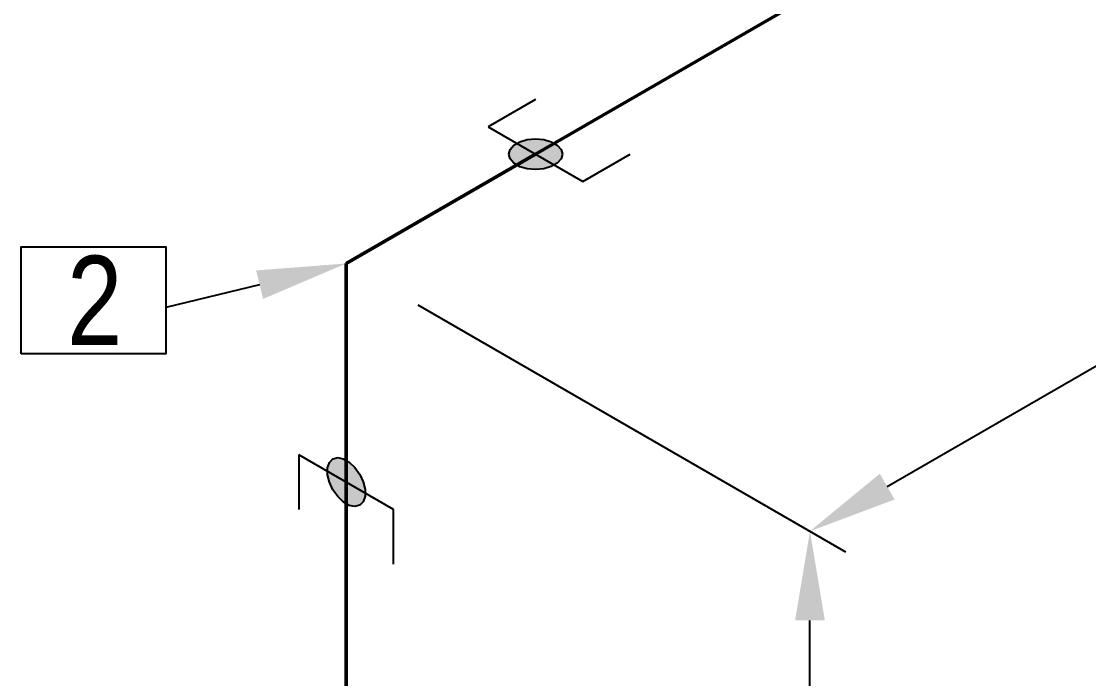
# Model space of a CAD drawing. Header units: millimetres. Extents: x 0 to 594, y 0 to 420.
# Drawn here: x 306.57 to 336.47, y 133.82 to 152.23 of the extents above; entities that cross this region are included whole.
import ezdxf
from ezdxf import colors
from ezdxf.entities.mleader import LeaderData, LeaderLine
from ezdxf.enums import TextEntityAlignment as Align
from ezdxf.math import Vec2, Vec3

# ---------------------------------------------------------------- set-up
doc = ezdxf.new("R2010")
doc.units = ezdxf.units.MM
doc.header["$LTSCALE"] = 0.25
for name, color, linetype in [('용접', 1, 'Continuous'), ('주석', 7, 'Continuous'), ('치수', 1, 'Continuous')]:
    doc.layers.add(name, color=color, linetype=linetype)
doc.layers.add('파이프 작은 보어', color=30, linetype='Continuous', lineweight=50)
doc.styles.add('AdskIsoAnnotation', font='arial.ttf', dxfattribs={"width": 0.8, "height": 1})
doc.styles.add('AdskIsoMetric', font='arial.ttf', dxfattribs={"width": 0.8, "height": 2.5})
doc.styles.add('AdskIsoMetric-30', font='arial.ttf', dxfattribs={"width": 0.8, "height": 2.5})
doc.styles.add('AdskIsoMetric30', font='arial.ttf', dxfattribs={"width": 0.8, "oblique": 30, "height": 2.5})
doc.styles.get("Standard").update_dxf_attribs({"font": 'arial.ttf'})
doc.dimstyles.new('AdskIsoMetric', dxfattribs={"dimtxt": 2.5, "dimasz": 2.5, "dimexe": 1, "dimexo": 2, "dimgap": 0.8, "dimtad": 1, "dimdec": 0, "dimrnd": 1, "dimzin": 0, "dimdsep": 46, "dimtxsty": 'AdskIsoMetric', "dimcen": 0, "dimclrt": 7, "dimadec": 0, "dimazin": 0, "dimtfac": 1, "dimtdec": 0, "dimtmove": 1, "dimatfit": 3, "dimfxl": 0, "dimfrac": 2, "dimtolj": 1, "dimtzin": 0, "dimarcsym": 0})

# ---------------------------------------------------------------- blocks, each defined once
blk = doc.blocks.new('*D45')
at = {"layer": 'Defpoints', "color": 0}
for p in [(379.579, 182.348), (392.569, 174.848), (315.673, 145.452)]:
    blk.add_point(p, dxfattribs=at)
at = {"layer": '치수', "color": 0, "lineweight": -2}
for p, q in [((381.579, 181.193), (393.569, 174.271)), ((330.828, 139.202), (390.404, 173.598)), ((317.673, 144.297), (329.663, 137.375))]:
    blk.add_line(p, q, dxfattribs=at)
at = {"layer": '치수', "color": 0}
for points in [[(390.196, 173.959), (390.612, 173.237), (392.569, 174.848)], [(330.62, 139.563), (331.036, 138.841), (328.663, 137.952)]]:
    blk.add_solid(points, dxfattribs=at)
at = {"layer": '치수', "color": 7, "insert": (358.569, 157.836), "char_height": 2.5, "attachment_point": 5, "rotation": 30, "style": 'AdskIsoMetric-30'}
blk.add_mtext('\\A1;5835', dxfattribs=at)
blk = doc.blocks.new('*D46')
at = {"layer": 'Defpoints', "color": 0}
for p in [(315.673, 145.452), (328.663, 137.952), (315.673, 119.869)]:
    blk.add_point(p, dxfattribs=at)
at = {"layer": '치수', "color": 0, "lineweight": -2}
for p, q in [((317.673, 144.297), (329.663, 137.375)), ((328.663, 114.869), (328.663, 135.452)), ((317.673, 118.715), (329.663, 111.792))]:
    blk.add_line(p, q, dxfattribs=at)
at = {"layer": '치수', "color": 0}
for points in [[(328.246, 135.452), (329.08, 135.452), (328.663, 137.952)], [(328.246, 114.869), (329.08, 114.869), (328.663, 112.369)]]:
    blk.add_solid(points, dxfattribs=at)
at = {"layer": '치수', "color": 7, "insert": (326.396, 126.47), "char_height": 2.5, "attachment_point": 5, "rotation": 90, "style": 'AdskIsoMetric30'}
blk.add_mtext('\\A1;6281', dxfattribs=at)
blk = doc.blocks.new('엘보우-1-Iso2DSkew0')
at = {"color": 0, "linetype": 'ByBlock', "lineweight": -2, "extrusion": (-0.707107, 0.408248, -0.57735)}
for p, q in [((0, 0), (5.303, 3.062)), ((0, 0), (0, 0)), ((0, -6.124), (0, 0))]:
    blk.add_line(p, q, dxfattribs=at)
blk = doc.blocks.new('SocketWeld-2-IsoLeft')
blk.add_hatch(color=256).paths.add_polyline_path([(0.0405, 0.017), (0.0406, 0.0168), (0.0407, 0.0166), (0.0409, 0.0165), (0.041, 0.0163), (0.0412, 0.0161), (0.0413, 0.016), (0.0415, 0.0158), (0.0416, 0.0157), (0.0418, 0.0155), (0.0419, 0.0153), (0.042, 0.0152), (0.0422, 0.015), (0.0423, 0.0148), (0.0425, 0.0147), (0.0426, 0.0145), (0.0428, 0.0143), (0.0429, 0.0142), (0.0431, 0.014), (0.0432, 0.0138), (0.0433, 0.0137), (0.0435, 0.0135), (0.0436, 0.0134), (0.0438, 0.0132), (0.0439, 0.013), (0.0441, 0.0129), (0.0442, 0.0127), (0.0444, 0.0125), (0.0445, 0.0124), (0.0447, 0.0122), (0.0448, 0.012), (0.0449, 0.0119), (0.0451, 0.0117), (0.0452, 0.0115), (0.0454, 0.0114), (0.0455, 0.0112), (0.0457, 0.0111), (0.0458, 0.0109), (0.046, 0.0107), (0.0461, 0.0106), (0.0462, 0.0104), (0.0464, 0.0102), (0.0465, 0.0101), (0.0467, 0.0099), (0.0468, 0.0097), (0.047, 0.0096), (0.0471, 0.0094), (0.0473, 0.0092), (0.0474, 0.0091), (0.0476, 0.0089), (0.0476, 0.0089), (0.0476, 0.0087), (0.0477, 0.0086), (0.0477, 0.0084), (0.0478, 0.0082), (0.0478, 0.008), (0.0479, 0.0078), (0.0479, 0.0076), (0.048, 0.0075), (0.048, 0.0073), (0.0481, 0.0071), (0.0481, 0.0069), (0.0482, 0.0067), (0.0482, 0.0066), (0.0483, 0.0064), (0.0483, 0.0062), (0.0484, 0.006), (0.0484, 0.0058), (0.0485, 0.0056), (0.0485, 0.0055), (0.0486, 0.0053), (0.0486, 0.0051), (0.0487, 0.0049), (0.0487, 0.0047), (0.0488, 0.0046), (0.0488, 0.0044), (0.0489, 0.0042), (0.0489, 0.004), (0.049, 0.0038), (0.049, 0.0036), (0.0491, 0.0035), (0.0491, 0.0033), (0.0492, 0.0031), (0.0492, 0.0029), (0.0493, 0.0027), (0.0493, 0.0025), (0.0494, 0.0024), (0.0494, 0.0022), (0.0495, 0.002), (0.0495, 0.0018), (0.0496, 0.0016), (0.0496, 0.0015), (0.0497, 0.0013), (0.0497, 0.0011), (0.0498, 0.0009), (0.0498, 0.0007), (0.0499, 0.0005), (0.0499, 0.0004), (0.05, 0.0002), (0.05, 0), (0.05, 0), (0.05, -0.0002), (0.0499, -0.0004), (0.0499, -0.0005), (0.0498, -0.0007), (0.0498, -0.0009), (0.0497, -0.0011), (0.0497, -0.0013), (0.0496, -0.0015), (0.0496, -0.0016), (0.0495, -0.0018), (0.0495, -0.002), (0.0494, -0.0022), (0.0494, -0.0024), (0.0493, -0.0025), (0.0493, -0.0027), (0.0492, -0.0029), (0.0492, -0.0031), (0.0491, -0.0033), (0.0491, -0.0035), (0.049, -0.0036), (0.049, -0.0038), (0.0489, -0.004), (0.0489, -0.0042), (0.0488, -0.0044), (0.0488, -0.0046), (0.0487, -0.0047), (0.0487, -0.0049), (0.0486, -0.0051), (0.0486, -0.0053), (0.0485, -0.0055), (0.0485, -0.0056), (0.0484, -0.0058), (0.0484, -0.006), (0.0483, -0.0062), (0.0483, -0.0064), (0.0482, -0.0066), (0.0482, -0.0067), (0.0481, -0.0069), (0.0481, -0.0071), (0.048, -0.0073), (0.048, -0.0075), (0.0479, -0.0076), (0.0479, -0.0078), (0.0478, -0.008), (0.0478, -0.0082), (0.0477, -0.0084), (0.0477, -0.0086), (0.0476, -0.0087), (0.0476, -0.0089), (0.0476, -0.0089), (0.0474, -0.0091), (0.0473, -0.0092), (0.0471, -0.0094), (0.047, -0.0096), (0.0468, -0.0097), (0.0467, -0.0099), (0.0465, -0.0101), (0.0464, -0.0102), (0.0462, -0.0104), (0.0461, -0.0106), (0.046, -0.0107), (0.0458, -0.0109), (0.0457, -0.0111), (0.0455, -0.0112), (0.0454, -0.0114), (0.0452, -0.0115), (0.0451, -0.0117), (0.0449, -0.0119), (0.0448, -0.012), (0.0447, -0.0122), (0.0445, -0.0124), (0.0444, -0.0125), (0.0442, -0.0127), (0.0441, -0.0129), (0.0439, -0.013), (0.0438, -0.0132), (0.0436, -0.0134), (0.0435, -0.0135), (0.0433, -0.0137), (0.0432, -0.0138), (0.0431, -0.014), (0.0429, -0.0142), (0.0428, -0.0143), (0.0426, -0.0145), (0.0425, -0.0147), (0.0423, -0.0148), (0.0422, -0.015), (0.042, -0.0152), (0.0419, -0.0153), (0.0418, -0.0155), (0.0416, -0.0157), (0.0415, -0.0158), (0.0413, -0.016), (0.0412, -0.0161), (0.041, -0.0163), (0.0409, -0.0165), (0.0407, -0.0166), (0.0406, -0.0168), (0.0405, -0.017), (0.0405, -0.017), (0.0402, -0.0171), (0.04, -0.0172), (0.0398, -0.0174), (0.0395, -0.0175), (0.0393, -0.0176), (0.0391, -0.0177), (0.0389, -0.0179), (0.0386, -0.018), (0.0384, -0.0181), (0.0382, -0.0183), (0.038, -0.0184), (0.0377, -0.0185), (0.0375, -0.0187), (0.0373, -0.0188), (0.0371, -0.0189), (0.0368, -0.0191), (0.0366, -0.0192), (0.0364, -0.0193), (0.0362, -0.0194), (0.0359, -0.0196), (0.0357, -0.0197), (0.0355, -0.0198), (0.0353, -0.02), (0.035, -0.0201), (0.0348, -0.0202), (0.0346, -0.0204), (0.0344, -0.0205), (0.0341, -0.0206), (0.0339, -0.0207), (0.0337, -0.0209), (0.0335, -0.021), (0.0332, -0.0211), (0.033, -0.0213), (0.0328, -0.0214), (0.0325, -0.0215), (0.0323, -0.0217), (0.0321, -0.0218), (0.0319, -0.0219), (0.0316, -0.0221), (0.0314, -0.0222), (0.0312, -0.0223), (0.031, -0.0224), (0.0307, -0.0226), (0.0305, -0.0227), (0.0303, -0.0228), (0.0301, -0.023), (0.0298, -0.0231), (0.0296, -0.0232), (0.0294, -0.0234), (0.0294, -0.0234), (0.0291, -0.0234), (0.0288, -0.0235), (0.0285, -0.0236), (0.0283, -0.0237), (0.028, -0.0238), (0.0277, -0.0239), (0.0274, -0.0239), (0.0271, -0.024), (0.0268, -0.0241), (0.0265, -0.0242), (0.0263, -0.0243), (0.026, -0.0244), (0.0257, -0.0244), (0.0254, -0.0245), (0.0251, -0.0246), (0.0248, -0.0247), (0.0246, -0.0248), (0.0243, -0.0249), (0.024, -0.0249), (0.0237, -0.025), (0.0234, -0.0251), (0.0231, -0.0252), (0.0228, -0.0253), (0.0226, -0.0254), (0.0223, -0.0254), (0.022, -0.0255), (0.0217, -0.0256), (0.0214, -0.0257), (0.0211, -0.0258), (0.0209, -0.0259), (0.0206, -0.0259), (0.0203, -0.026), (0.02, -0.0261), (0.0197, -0.0262), (0.0194, -0.0263), (0.0191, -0.0264), (0.0189, -0.0265), (0.0186, -0.0265), (0.0183, -0.0266), (0.018, -0.0267), (0.0177, -0.0268), (0.0174, -0.0269), (0.0172, -0.027), (0.0169, -0.027), (0.0166, -0.0271), (0.0163, -0.0272), (0.016, -0.0273), (0.0157, -0.0274), (0.0155, -0.0275), (0.0155, -0.0275), (0.0151, -0.0275), (0.0148, -0.0275), (0.0145, -0.0275), (0.0142, -0.0276), (0.0139, -0.0276), (0.0136, -0.0276), (0.0132, -0.0277), (0.0129, -0.0277), (0.0126, -0.0277), (0.0123, -0.0277), (0.012, -0.0278), (0.0117, -0.0278), (0.0114, -0.0278), (0.011, -0.0279), (0.0107, -0.0279), (0.0104, -0.0279), (0.0101, -0.0279), (0.0098, -0.028), (0.0095, -0.028), (0.0091, -0.028), (0.0088, -0.0281), (0.0085, -0.0281), (0.0082, -0.0281), (0.0079, -0.0281), (0.0076, -0.0282), (0.0073, -0.0282), (0.0069, -0.0282), (0.0066, -0.0283), (0.0063, -0.0283), (0.006, -0.0283), (0.0057, -0.0283), (0.0054, -0.0284), (0.005, -0.0284), (0.0047, -0.0284), (0.0044, -0.0285), (0.0041, -0.0285), (0.0038, -0.0285), (0.0035, -0.0286), (0.0032, -0.0286), (0.0028, -0.0286), (0.0025, -0.0286), (0.0022, -0.0287), (0.0019, -0.0287), (0.0016, -0.0287), (0.0013, -0.0288), (0.0009, -0.0288), (0.0006, -0.0288), (0.0003, -0.0288), (0, -0.0289), (0, -0.0289), (-0.0003, -0.0288), (-0.0006, -0.0288), (-0.0009, -0.0288), (-0.0013, -0.0288), (-0.0016, -0.0287), (-0.0019, -0.0287), (-0.0022, -0.0287), (-0.0025, -0.0286), (-0.0028, -0.0286), (-0.0032, -0.0286), (-0.0035, -0.0286), (-0.0038, -0.0285), (-0.0041, -0.0285), (-0.0044, -0.0285), (-0.0047, -0.0284), (-0.005, -0.0284), (-0.0054, -0.0284), (-0.0057, -0.0283), (-0.006, -0.0283), (-0.0063, -0.0283), (-0.0066, -0.0283), (-0.0069, -0.0282), (-0.0073, -0.0282), (-0.0076, -0.0282), (-0.0079, -0.0281), (-0.0082, -0.0281), (-0.0085, -0.0281), (-0.0088, -0.0281), (-0.0091, -0.028), (-0.0095, -0.028), (-0.0098, -0.028), (-0.0101, -0.0279), (-0.0104, -0.0279), (-0.0107, -0.0279), (-0.011, -0.0279), (-0.0114, -0.0278), (-0.0117, -0.0278), (-0.012, -0.0278), (-0.0123, -0.0277), (-0.0126, -0.0277), (-0.0129, -0.0277), (-0.0132, -0.0277), (-0.0136, -0.0276), (-0.0139, -0.0276), (-0.0142, -0.0276), (-0.0145, -0.0275), (-0.0148, -0.0275), (-0.0151, -0.0275), (-0.0155, -0.0275), (-0.0155, -0.0275), (-0.0157, -0.0274), (-0.016, -0.0273), (-0.0163, -0.0272), (-0.0166, -0.0271), (-0.0169, -0.027), (-0.0172, -0.027), (-0.0174, -0.0269), (-0.0177, -0.0268), (-0.018, -0.0267), (-0.0183, -0.0266), (-0.0186, -0.0265), (-0.0189, -0.0265), (-0.0191, -0.0264), (-0.0194, -0.0263), (-0.0197, -0.0262), (-0.02, -0.0261), (-0.0203, -0.026), (-0.0206, -0.0259), (-0.0209, -0.0259), (-0.0211, -0.0258), (-0.0214, -0.0257), (-0.0217, -0.0256), (-0.022, -0.0255), (-0.0223, -0.0254), (-0.0226, -0.0254), (-0.0228, -0.0253), (-0.0231, -0.0252), (-0.0234, -0.0251), (-0.0237, -0.025), (-0.024, -0.0249), (-0.0243, -0.0249), (-0.0246, -0.0248), (-0.0248, -0.0247), (-0.0251, -0.0246), (-0.0254, -0.0245), (-0.0257, -0.0244), (-0.026, -0.0244), (-0.0263, -0.0243), (-0.0265, -0.0242), (-0.0268, -0.0241), (-0.0271, -0.024), (-0.0274, -0.0239), (-0.0277, -0.0239), (-0.028, -0.0238), (-0.0283, -0.0237), (-0.0285, -0.0236), (-0.0288, -0.0235), (-0.0291, -0.0234), (-0.0294, -0.0234), (-0.0294, -0.0234), (-0.0296, -0.0232), (-0.0298, -0.0231), (-0.0301, -0.023), (-0.0303, -0.0228), (-0.0305, -0.0227), (-0.0307, -0.0226), (-0.031, -0.0224), (-0.0312, -0.0223), (-0.0314, -0.0222), (-0.0316, -0.0221), (-0.0319, -0.0219), (-0.0321, -0.0218), (-0.0323, -0.0217), (-0.0325, -0.0215), (-0.0328, -0.0214), (-0.033, -0.0213), (-0.0332, -0.0211), (-0.0335, -0.021), (-0.0337, -0.0209), (-0.0339, -0.0207), (-0.0341, -0.0206), (-0.0344, -0.0205), (-0.0346, -0.0204), (-0.0348, -0.0202), (-0.035, -0.0201), (-0.0353, -0.02), (-0.0355, -0.0198), (-0.0357, -0.0197), (-0.0359, -0.0196), (-0.0362, -0.0194), (-0.0364, -0.0193), (-0.0366, -0.0192), (-0.0368, -0.0191), (-0.0371, -0.0189), (-0.0373, -0.0188), (-0.0375, -0.0187), (-0.0377, -0.0185), (-0.038, -0.0184), (-0.0382, -0.0183), (-0.0384, -0.0181), (-0.0386, -0.018), (-0.0389, -0.0179), (-0.0391, -0.0177), (-0.0393, -0.0176), (-0.0395, -0.0175), (-0.0398, -0.0174), (-0.04, -0.0172), (-0.0402, -0.0171), (-0.0405, -0.017), (-0.0405, -0.017), (-0.0406, -0.0168), (-0.0407, -0.0166), (-0.0409, -0.0165), (-0.041, -0.0163), (-0.0412, -0.0161), (-0.0413, -0.016), (-0.0415, -0.0158), (-0.0416, -0.0157), (-0.0418, -0.0155), (-0.0419, -0.0153), (-0.042, -0.0152), (-0.0422, -0.015), (-0.0423, -0.0148), (-0.0425, -0.0147), (-0.0426, -0.0145), (-0.0428, -0.0143), (-0.0429, -0.0142), (-0.0431, -0.014), (-0.0432, -0.0138), (-0.0433, -0.0137), (-0.0435, -0.0135), (-0.0436, -0.0134), (-0.0438, -0.0132), (-0.0439, -0.013), (-0.0441, -0.0129), (-0.0442, -0.0127), (-0.0444, -0.0125), (-0.0445, -0.0124), (-0.0447, -0.0122), (-0.0448, -0.012), (-0.0449, -0.0119), (-0.0451, -0.0117), (-0.0452, -0.0115), (-0.0454, -0.0114), (-0.0455, -0.0112), (-0.0457, -0.0111), (-0.0458, -0.0109), (-0.046, -0.0107), (-0.0461, -0.0106), (-0.0462, -0.0104), (-0.0464, -0.0102), (-0.0465, -0.0101), (-0.0467, -0.0099), (-0.0468, -0.0097), (-0.047, -0.0096), (-0.0471, -0.0094), (-0.0473, -0.0092), (-0.0474, -0.0091), (-0.0476, -0.0089), (-0.0476, -0.0089), (-0.0476, -0.0087), (-0.0477, -0.0086), (-0.0477, -0.0084), (-0.0478, -0.0082), (-0.0478, -0.008), (-0.0479, -0.0078), (-0.0479, -0.0076), (-0.048, -0.0075), (-0.048, -0.0073), (-0.0481, -0.0071), (-0.0481, -0.0069), (-0.0482, -0.0067), (-0.0482, -0.0066), (-0.0483, -0.0064), (-0.0483, -0.0062), (-0.0484, -0.006), (-0.0484, -0.0058), (-0.0485, -0.0056), (-0.0485, -0.0055), (-0.0486, -0.0053), (-0.0486, -0.0051), (-0.0487, -0.0049), (-0.0487, -0.0047), (-0.0488, -0.0046), (-0.0488, -0.0044), (-0.0489, -0.0042), (-0.0489, -0.004), (-0.049, -0.0038), (-0.049, -0.0036), (-0.0491, -0.0035), (-0.0491, -0.0033), (-0.0492, -0.0031), (-0.0492, -0.0029), (-0.0493, -0.0027), (-0.0493, -0.0025), (-0.0494, -0.0024), (-0.0494, -0.0022), (-0.0495, -0.002), (-0.0495, -0.0018), (-0.0496, -0.0016), (-0.0496, -0.0015), (-0.0497, -0.0013), (-0.0497, -0.0011), (-0.0498, -0.0009), (-0.0498, -0.0007), (-0.0499, -0.0005), (-0.0499, -0.0004), (-0.05, -0.0002), (-0.05, 0), (-0.05, 0), (-0.05, 0.0002), (-0.0499, 0.0004), (-0.0499, 0.0005), (-0.0498, 0.0007), (-0.0498, 0.0009), (-0.0497, 0.0011), (-0.0497, 0.0013), (-0.0496, 0.0015), (-0.0496, 0.0016), (-0.0495, 0.0018), (-0.0495, 0.002), (-0.0494, 0.0022), (-0.0494, 0.0024), (-0.0493, 0.0025), (-0.0493, 0.0027), (-0.0492, 0.0029), (-0.0492, 0.0031), (-0.0491, 0.0033), (-0.0491, 0.0035), (-0.049, 0.0036), (-0.049, 0.0038), (-0.0489, 0.004), (-0.0489, 0.0042), (-0.0488, 0.0044), (-0.0488, 0.0046), (-0.0487, 0.0047), (-0.0487, 0.0049), (-0.0486, 0.0051), (-0.0486, 0.0053), (-0.0485, 0.0055), (-0.0485, 0.0056), (-0.0484, 0.0058), (-0.0484, 0.006), (-0.0483, 0.0062), (-0.0483, 0.0064), (-0.0482, 0.0066), (-0.0482, 0.0067), (-0.0481, 0.0069), (-0.0481, 0.0071), (-0.048, 0.0073), (-0.048, 0.0075), (-0.0479, 0.0076), (-0.0479, 0.0078), (-0.0478, 0.008), (-0.0478, 0.0082), (-0.0477, 0.0084), (-0.0477, 0.0086), (-0.0476, 0.0087), (-0.0476, 0.0089), (-0.0476, 0.0089), (-0.0474, 0.0091), (-0.0473, 0.0092), (-0.0471, 0.0094), (-0.047, 0.0096), (-0.0468, 0.0097), (-0.0467, 0.0099), (-0.0465, 0.0101), (-0.0464, 0.0102), (-0.0462, 0.0104), (-0.0461, 0.0106), (-0.046, 0.0107), (-0.0458, 0.0109), (-0.0457, 0.0111), (-0.0455, 0.0112), (-0.0454, 0.0114), (-0.0452, 0.0115), (-0.0451, 0.0117), (-0.0449, 0.0119), (-0.0448, 0.012), (-0.0447, 0.0122), (-0.0445, 0.0124), (-0.0444, 0.0125), (-0.0442, 0.0127), (-0.0441, 0.0129), (-0.0439, 0.013), (-0.0438, 0.0132), (-0.0436, 0.0134), (-0.0435, 0.0135), (-0.0433, 0.0137), (-0.0432, 0.0138), (-0.0431, 0.014), (-0.0429, 0.0142), (-0.0428, 0.0143), (-0.0426, 0.0145), (-0.0425, 0.0147), (-0.0423, 0.0148), (-0.0422, 0.015), (-0.042, 0.0152), (-0.0419, 0.0153), (-0.0418, 0.0155), (-0.0416, 0.0157), (-0.0415, 0.0158), (-0.0413, 0.016), (-0.0412, 0.0161), (-0.041, 0.0163), (-0.0409, 0.0165), (-0.0407, 0.0166), (-0.0406, 0.0168), (-0.0405, 0.017), (-0.0405, 0.017), (-0.0402, 0.0171), (-0.04, 0.0172), (-0.0398, 0.0174), (-0.0395, 0.0175), (-0.0393, 0.0176), (-0.0391, 0.0177), (-0.0389, 0.0179), (-0.0386, 0.018), (-0.0384, 0.0181), (-0.0382, 0.0183), (-0.038, 0.0184), (-0.0377, 0.0185), (-0.0375, 0.0187), (-0.0373, 0.0188), (-0.0371, 0.0189), (-0.0368, 0.0191), (-0.0366, 0.0192), (-0.0364, 0.0193), (-0.0362, 0.0194), (-0.0359, 0.0196), (-0.0357, 0.0197), (-0.0355, 0.0198), (-0.0353, 0.02), (-0.035, 0.0201), (-0.0348, 0.0202), (-0.0346, 0.0204), (-0.0344, 0.0205), (-0.0341, 0.0206), (-0.0339, 0.0207), (-0.0337, 0.0209), (-0.0335, 0.021), (-0.0332, 0.0211), (-0.033, 0.0213), (-0.0328, 0.0214), (-0.0325, 0.0215), (-0.0323, 0.0217), (-0.0321, 0.0218), (-0.0319, 0.0219), (-0.0316, 0.0221), (-0.0314, 0.0222), (-0.0312, 0.0223), (-0.031, 0.0224), (-0.0307, 0.0226), (-0.0305, 0.0227), (-0.0303, 0.0228), (-0.0301, 0.023), (-0.0298, 0.0231), (-0.0296, 0.0232), (-0.0294, 0.0234), (-0.0294, 0.0234), (-0.0291, 0.0234), (-0.0288, 0.0235), (-0.0285, 0.0236), (-0.0283, 0.0237), (-0.028, 0.0238), (-0.0277, 0.0239), (-0.0274, 0.0239), (-0.0271, 0.024), (-0.0268, 0.0241), (-0.0265, 0.0242), (-0.0263, 0.0243), (-0.026, 0.0244), (-0.0257, 0.0244), (-0.0254, 0.0245), (-0.0251, 0.0246), (-0.0248, 0.0247), (-0.0246, 0.0248), (-0.0243, 0.0249), (-0.024, 0.0249), (-0.0237, 0.025), (-0.0234, 0.0251), (-0.0231, 0.0252), (-0.0228, 0.0253), (-0.0226, 0.0254), (-0.0223, 0.0254), (-0.022, 0.0255), (-0.0217, 0.0256), (-0.0214, 0.0257), (-0.0211, 0.0258), (-0.0209, 0.0259), (-0.0206, 0.0259), (-0.0203, 0.026), (-0.02, 0.0261), (-0.0197, 0.0262), (-0.0194, 0.0263), (-0.0191, 0.0264), (-0.0189, 0.0265), (-0.0186, 0.0265), (-0.0183, 0.0266), (-0.018, 0.0267), (-0.0177, 0.0268), (-0.0174, 0.0269), (-0.0172, 0.027), (-0.0169, 0.027), (-0.0166, 0.0271), (-0.0163, 0.0272), (-0.016, 0.0273), (-0.0157, 0.0274), (-0.0155, 0.0275), (-0.0155, 0.0275), (-0.0151, 0.0275), (-0.0148, 0.0275), (-0.0145, 0.0275), (-0.0142, 0.0276), (-0.0139, 0.0276), (-0.0136, 0.0276), (-0.0132, 0.0277), (-0.0129, 0.0277), (-0.0126, 0.0277), (-0.0123, 0.0277), (-0.012, 0.0278), (-0.0117, 0.0278), (-0.0114, 0.0278), (-0.011, 0.0279), (-0.0107, 0.0279), (-0.0104, 0.0279), (-0.0101, 0.0279), (-0.0098, 0.028), (-0.0095, 0.028), (-0.0091, 0.028), (-0.0088, 0.0281), (-0.0085, 0.0281), (-0.0082, 0.0281), (-0.0079, 0.0281), (-0.0076, 0.0282), (-0.0073, 0.0282), (-0.0069, 0.0282), (-0.0066, 0.0283), (-0.0063, 0.0283), (-0.006, 0.0283), (-0.0057, 0.0283), (-0.0054, 0.0284), (-0.005, 0.0284), (-0.0047, 0.0284), (-0.0044, 0.0285), (-0.0041, 0.0285), (-0.0038, 0.0285), (-0.0035, 0.0286), (-0.0032, 0.0286), (-0.0028, 0.0286), (-0.0025, 0.0286), (-0.0022, 0.0287), (-0.0019, 0.0287), (-0.0016, 0.0287), (-0.0013, 0.0288), (-0.0009, 0.0288), (-0.0006, 0.0288), (-0.0003, 0.0288), (0, 0.0289), (0, 0.0289), (0.0003, 0.0288), (0.0006, 0.0288), (0.0009, 0.0288), (0.0013, 0.0288), (0.0016, 0.0287), (0.0019, 0.0287), (0.0022, 0.0287), (0.0025, 0.0286), (0.0028, 0.0286), (0.0032, 0.0286), (0.0035, 0.0286), (0.0038, 0.0285), (0.0041, 0.0285), (0.0044, 0.0285), (0.0047, 0.0284), (0.005, 0.0284), (0.0054, 0.0284), (0.0057, 0.0283), (0.006, 0.0283), (0.0063, 0.0283), (0.0066, 0.0283), (0.0069, 0.0282), (0.0073, 0.0282), (0.0076, 0.0282), (0.0079, 0.0281), (0.0082, 0.0281), (0.0085, 0.0281), (0.0088, 0.0281), (0.0091, 0.028), (0.0095, 0.028), (0.0098, 0.028), (0.0101, 0.0279), (0.0104, 0.0279), (0.0107, 0.0279), (0.011, 0.0279), (0.0114, 0.0278), (0.0117, 0.0278), (0.012, 0.0278), (0.0123, 0.0277), (0.0126, 0.0277), (0.0129, 0.0277), (0.0132, 0.0277), (0.0136, 0.0276), (0.0139, 0.0276), (0.0142, 0.0276), (0.0145, 0.0275), (0.0148, 0.0275), (0.0151, 0.0275), (0.0155, 0.0275), (0.0155, 0.0275), (0.0157, 0.0274), (0.016, 0.0273), (0.0163, 0.0272), (0.0166, 0.0271), (0.0169, 0.027), (0.0172, 0.027), (0.0174, 0.0269), (0.0177, 0.0268), (0.018, 0.0267), (0.0183, 0.0266), (0.0186, 0.0265), (0.0189, 0.0265), (0.0191, 0.0264), (0.0194, 0.0263), (0.0197, 0.0262), (0.02, 0.0261), (0.0203, 0.026), (0.0206, 0.0259), (0.0209, 0.0259), (0.0211, 0.0258), (0.0214, 0.0257), (0.0217, 0.0256), (0.022, 0.0255), (0.0223, 0.0254), (0.0226, 0.0254), (0.0228, 0.0253), (0.0231, 0.0252), (0.0234, 0.0251), (0.0237, 0.025), (0.024, 0.0249), (0.0243, 0.0249), (0.0246, 0.0248), (0.0248, 0.0247), (0.0251, 0.0246), (0.0254, 0.0245), (0.0257, 0.0244), (0.026, 0.0244), (0.0263, 0.0243), (0.0265, 0.0242), (0.0268, 0.0241), (0.0271, 0.024), (0.0274, 0.0239), (0.0277, 0.0239), (0.028, 0.0238), (0.0283, 0.0237), (0.0285, 0.0236), (0.0288, 0.0235), (0.0291, 0.0234), (0.0294, 0.0234), (0.0294, 0.0234), (0.0296, 0.0232), (0.0298, 0.0231), (0.0301, 0.023), (0.0303, 0.0228), (0.0305, 0.0227), (0.0307, 0.0226), (0.031, 0.0224), (0.0312, 0.0223), (0.0314, 0.0222), (0.0316, 0.0221), (0.0319, 0.0219), (0.0321, 0.0218), (0.0323, 0.0217), (0.0325, 0.0215), (0.0328, 0.0214), (0.033, 0.0213), (0.0332, 0.0211), (0.0335, 0.021), (0.0337, 0.0209), (0.0339, 0.0207), (0.0341, 0.0206), (0.0344, 0.0205), (0.0346, 0.0204), (0.0348, 0.0202), (0.035, 0.0201), (0.0353, 0.02), (0.0355, 0.0198), (0.0357, 0.0197), (0.0359, 0.0196), (0.0362, 0.0194), (0.0364, 0.0193), (0.0366, 0.0192), (0.0368, 0.0191), (0.0371, 0.0189), (0.0373, 0.0188), (0.0375, 0.0187), (0.0377, 0.0185), (0.038, 0.0184), (0.0382, 0.0183), (0.0384, 0.0181), (0.0386, 0.018), (0.0389, 0.0179), (0.0391, 0.0177), (0.0393, 0.0176), (0.0395, 0.0175), (0.0398, 0.0174), (0.04, 0.0172), (0.0402, 0.0171)], flags=0)
at = {"color": 0, "linetype": 'ByBlock', "lineweight": -2, "extrusion": (0, -0.816497, -0.57735)}
for p, q in [((0.0884, 0.051), (0, 0.1021)), ((-0.0884, -0.051), (0.0884, 0.051)), ((-0.0405, 0.017), (-0.0294, 0.0234)), ((-0.0294, 0.0234), (-0.0155, 0.0275)), ((-0.0155, 0.0275), (0, 0.0289)), ((0, 0.0289), (0.0155, 0.0275)), ((0.0155, 0.0275), (0.0294, 0.0234)), ((0.0294, 0.0234), (0.0405, 0.017)), ((-0.1768, 0), (-0.0884, -0.051)), ((-0.05, 0), (-0.0476, 0.0089)), ((-0.0476, -0.0089), (-0.05, 0)), ((-0.0476, 0.0089), (-0.0405, 0.017)), ((0.0405, 0.017), (0.0476, 0.0089)), ((0.0476, 0.0089), (0.05, 0)), ((-0.0405, -0.017), (-0.0476, -0.0089)), ((-0.0294, -0.0234), (-0.0405, -0.017)), ((0.0405, -0.017), (0.0294, -0.0234)), ((0.0476, -0.0089), (0.0405, -0.017)), ((0.05, 0), (0.0476, -0.0089)), ((-0.0155, -0.0275), (-0.0294, -0.0234)), ((0, -0.0289), (-0.0155, -0.0275)), ((0.0155, -0.0275), (0, -0.0289)), ((0.0294, -0.0234), (0.0155, -0.0275))]:
    blk.add_line(p, q, dxfattribs=at)
blk = doc.blocks.new('SocketWeld-1-IsoRight')
blk.add_hatch(color=256).paths.add_polyline_path([(0.0055, 0.0371), (0.0057, 0.0369), (0.006, 0.0367), (0.0062, 0.0365), (0.0064, 0.0363), (0.0066, 0.0361), (0.0068, 0.0359), (0.007, 0.0357), (0.0072, 0.0355), (0.0075, 0.0353), (0.0077, 0.0351), (0.0079, 0.0349), (0.0081, 0.0347), (0.0083, 0.0345), (0.0085, 0.0343), (0.0088, 0.0341), (0.009, 0.0339), (0.0092, 0.0337), (0.0094, 0.0334), (0.0096, 0.0332), (0.0098, 0.033), (0.01, 0.0328), (0.0103, 0.0326), (0.0105, 0.0324), (0.0107, 0.0322), (0.0109, 0.032), (0.0111, 0.0318), (0.0113, 0.0316), (0.0115, 0.0314), (0.0118, 0.0312), (0.012, 0.031), (0.0122, 0.0308), (0.0124, 0.0306), (0.0126, 0.0304), (0.0128, 0.0302), (0.013, 0.03), (0.0133, 0.0298), (0.0135, 0.0296), (0.0137, 0.0294), (0.0139, 0.0292), (0.0141, 0.0289), (0.0143, 0.0287), (0.0145, 0.0285), (0.0148, 0.0283), (0.015, 0.0281), (0.0152, 0.0279), (0.0154, 0.0277), (0.0156, 0.0275), (0.0158, 0.0273), (0.0161, 0.0271), (0.0161, 0.0271), (0.0162, 0.0268), (0.0164, 0.0266), (0.0166, 0.0263), (0.0168, 0.0261), (0.017, 0.0258), (0.0171, 0.0256), (0.0173, 0.0253), (0.0175, 0.025), (0.0177, 0.0248), (0.0179, 0.0245), (0.0181, 0.0243), (0.0182, 0.024), (0.0184, 0.0237), (0.0186, 0.0235), (0.0188, 0.0232), (0.019, 0.023), (0.0192, 0.0227), (0.0193, 0.0225), (0.0195, 0.0222), (0.0197, 0.0219), (0.0199, 0.0217), (0.0201, 0.0214), (0.0203, 0.0212), (0.0204, 0.0209), (0.0206, 0.0206), (0.0208, 0.0204), (0.021, 0.0201), (0.0212, 0.0199), (0.0213, 0.0196), (0.0215, 0.0193), (0.0217, 0.0191), (0.0219, 0.0188), (0.0221, 0.0186), (0.0223, 0.0183), (0.0224, 0.0181), (0.0226, 0.0178), (0.0228, 0.0175), (0.023, 0.0173), (0.0232, 0.017), (0.0234, 0.0168), (0.0235, 0.0165), (0.0237, 0.0162), (0.0239, 0.016), (0.0241, 0.0157), (0.0243, 0.0155), (0.0245, 0.0152), (0.0246, 0.015), (0.0248, 0.0147), (0.025, 0.0144), (0.025, 0.0144), (0.0251, 0.0141), (0.0253, 0.0139), (0.0254, 0.0136), (0.0255, 0.0133), (0.0257, 0.013), (0.0258, 0.0127), (0.0259, 0.0124), (0.0261, 0.0121), (0.0262, 0.0118), (0.0263, 0.0116), (0.0265, 0.0113), (0.0266, 0.011), (0.0267, 0.0107), (0.0269, 0.0104), (0.027, 0.0101), (0.0271, 0.0098), (0.0273, 0.0095), (0.0274, 0.0093), (0.0275, 0.009), (0.0277, 0.0087), (0.0278, 0.0084), (0.0279, 0.0081), (0.0281, 0.0078), (0.0282, 0.0075), (0.0283, 0.0072), (0.0284, 0.007), (0.0286, 0.0067), (0.0287, 0.0064), (0.0288, 0.0061), (0.029, 0.0058), (0.0291, 0.0055), (0.0292, 0.0052), (0.0294, 0.0049), (0.0295, 0.0047), (0.0296, 0.0044), (0.0298, 0.0041), (0.0299, 0.0038), (0.03, 0.0035), (0.0302, 0.0032), (0.0303, 0.0029), (0.0304, 0.0026), (0.0306, 0.0024), (0.0307, 0.0021), (0.0308, 0.0018), (0.031, 0.0015), (0.0311, 0.0012), (0.0312, 0.0009), (0.0314, 0.0006), (0.0315, 0.0003), (0.0315, 0.0003), (0.0316, 0.0001), (0.0316, -0.0002), (0.0317, -0.0005), (0.0318, -0.0008), (0.0319, -0.0011), (0.0319, -0.0014), (0.032, -0.0017), (0.0321, -0.002), (0.0321, -0.0022), (0.0322, -0.0025), (0.0323, -0.0028), (0.0323, -0.0031), (0.0324, -0.0034), (0.0325, -0.0037), (0.0325, -0.004), (0.0326, -0.0043), (0.0327, -0.0046), (0.0328, -0.0048), (0.0328, -0.0051), (0.0329, -0.0054), (0.033, -0.0057), (0.033, -0.006), (0.0331, -0.0063), (0.0332, -0.0066), (0.0332, -0.0069), (0.0333, -0.0071), (0.0334, -0.0074), (0.0335, -0.0077), (0.0335, -0.008), (0.0336, -0.0083), (0.0337, -0.0086), (0.0337, -0.0089), (0.0338, -0.0092), (0.0339, -0.0095), (0.0339, -0.0097), (0.034, -0.01), (0.0341, -0.0103), (0.0342, -0.0106), (0.0342, -0.0109), (0.0343, -0.0112), (0.0344, -0.0115), (0.0344, -0.0118), (0.0345, -0.012), (0.0346, -0.0123), (0.0346, -0.0126), (0.0347, -0.0129), (0.0348, -0.0132), (0.0349, -0.0135), (0.0349, -0.0138), (0.0349, -0.0138), (0.0349, -0.014), (0.0349, -0.0143), (0.0349, -0.0146), (0.0349, -0.0148), (0.0349, -0.0151), (0.0349, -0.0153), (0.0349, -0.0156), (0.0349, -0.0159), (0.0349, -0.0161), (0.0349, -0.0164), (0.0349, -0.0166), (0.0349, -0.0169), (0.0349, -0.0172), (0.0349, -0.0174), (0.0349, -0.0177), (0.0349, -0.0179), (0.0349, -0.0182), (0.0349, -0.0185), (0.0349, -0.0187), (0.0349, -0.019), (0.0349, -0.0192), (0.0349, -0.0195), (0.0349, -0.0198), (0.0349, -0.02), (0.0349, -0.0203), (0.0349, -0.0206), (0.0349, -0.0208), (0.0349, -0.0211), (0.0349, -0.0213), (0.0349, -0.0216), (0.0349, -0.0219), (0.0349, -0.0221), (0.0349, -0.0224), (0.0349, -0.0226), (0.0349, -0.0229), (0.0349, -0.0232), (0.0349, -0.0234), (0.0349, -0.0237), (0.0349, -0.0239), (0.0349, -0.0242), (0.0349, -0.0245), (0.0349, -0.0247), (0.0349, -0.025), (0.0349, -0.0252), (0.0349, -0.0255), (0.0349, -0.0258), (0.0349, -0.026), (0.0349, -0.0263), (0.0349, -0.0265), (0.0349, -0.0265), (0.0349, -0.0268), (0.0348, -0.027), (0.0347, -0.0272), (0.0346, -0.0274), (0.0346, -0.0276), (0.0345, -0.0278), (0.0344, -0.028), (0.0344, -0.0282), (0.0343, -0.0284), (0.0342, -0.0286), (0.0342, -0.0288), (0.0341, -0.029), (0.034, -0.0292), (0.0339, -0.0295), (0.0339, -0.0297), (0.0338, -0.0299), (0.0337, -0.0301), (0.0337, -0.0303), (0.0336, -0.0305), (0.0335, -0.0307), (0.0335, -0.0309), (0.0334, -0.0311), (0.0333, -0.0313), (0.0332, -0.0315), (0.0332, -0.0317), (0.0331, -0.0319), (0.033, -0.0322), (0.033, -0.0324), (0.0329, -0.0326), (0.0328, -0.0328), (0.0328, -0.033), (0.0327, -0.0332), (0.0326, -0.0334), (0.0325, -0.0336), (0.0325, -0.0338), (0.0324, -0.034), (0.0323, -0.0342), (0.0323, -0.0344), (0.0322, -0.0346), (0.0321, -0.0349), (0.0321, -0.0351), (0.032, -0.0353), (0.0319, -0.0355), (0.0319, -0.0357), (0.0318, -0.0359), (0.0317, -0.0361), (0.0316, -0.0363), (0.0316, -0.0365), (0.0315, -0.0367), (0.0315, -0.0367), (0.0314, -0.0369), (0.0312, -0.037), (0.0311, -0.0371), (0.031, -0.0373), (0.0308, -0.0374), (0.0307, -0.0375), (0.0306, -0.0377), (0.0304, -0.0378), (0.0303, -0.0379), (0.0302, -0.0381), (0.03, -0.0382), (0.0299, -0.0383), (0.0298, -0.0385), (0.0296, -0.0386), (0.0295, -0.0387), (0.0294, -0.0389), (0.0292, -0.039), (0.0291, -0.0391), (0.029, -0.0393), (0.0288, -0.0394), (0.0287, -0.0395), (0.0286, -0.0397), (0.0284, -0.0398), (0.0283, -0.0399), (0.0282, -0.0401), (0.0281, -0.0402), (0.0279, -0.0403), (0.0278, -0.0405), (0.0277, -0.0406), (0.0275, -0.0408), (0.0274, -0.0409), (0.0273, -0.041), (0.0271, -0.0412), (0.027, -0.0413), (0.0269, -0.0414), (0.0267, -0.0416), (0.0266, -0.0417), (0.0265, -0.0418), (0.0263, -0.042), (0.0262, -0.0421), (0.0261, -0.0422), (0.0259, -0.0424), (0.0258, -0.0425), (0.0257, -0.0426), (0.0255, -0.0428), (0.0254, -0.0429), (0.0253, -0.043), (0.0251, -0.0432), (0.025, -0.0433), (0.025, -0.0433), (0.0248, -0.0433), (0.0246, -0.0434), (0.0245, -0.0434), (0.0243, -0.0435), (0.0241, -0.0435), (0.0239, -0.0436), (0.0237, -0.0436), (0.0235, -0.0437), (0.0234, -0.0437), (0.0232, -0.0438), (0.023, -0.0438), (0.0228, -0.0439), (0.0226, -0.0439), (0.0224, -0.044), (0.0223, -0.044), (0.0221, -0.0441), (0.0219, -0.0441), (0.0217, -0.0442), (0.0215, -0.0442), (0.0213, -0.0443), (0.0212, -0.0443), (0.021, -0.0444), (0.0208, -0.0444), (0.0206, -0.0444), (0.0204, -0.0445), (0.0203, -0.0445), (0.0201, -0.0446), (0.0199, -0.0446), (0.0197, -0.0447), (0.0195, -0.0447), (0.0193, -0.0448), (0.0192, -0.0448), (0.019, -0.0449), (0.0188, -0.0449), (0.0186, -0.045), (0.0184, -0.045), (0.0182, -0.0451), (0.0181, -0.0451), (0.0179, -0.0452), (0.0177, -0.0452), (0.0175, -0.0453), (0.0173, -0.0453), (0.0171, -0.0454), (0.017, -0.0454), (0.0168, -0.0455), (0.0166, -0.0455), (0.0164, -0.0455), (0.0162, -0.0456), (0.0161, -0.0456), (0.0161, -0.0456), (0.0158, -0.0456), (0.0156, -0.0456), (0.0154, -0.0455), (0.0152, -0.0455), (0.015, -0.0454), (0.0148, -0.0454), (0.0145, -0.0453), (0.0143, -0.0453), (0.0141, -0.0453), (0.0139, -0.0452), (0.0137, -0.0452), (0.0135, -0.0451), (0.0133, -0.0451), (0.013, -0.045), (0.0128, -0.045), (0.0126, -0.0449), (0.0124, -0.0449), (0.0122, -0.0449), (0.012, -0.0448), (0.0118, -0.0448), (0.0115, -0.0447), (0.0113, -0.0447), (0.0111, -0.0446), (0.0109, -0.0446), (0.0107, -0.0446), (0.0105, -0.0445), (0.0103, -0.0445), (0.01, -0.0444), (0.0098, -0.0444), (0.0096, -0.0443), (0.0094, -0.0443), (0.0092, -0.0443), (0.009, -0.0442), (0.0088, -0.0442), (0.0085, -0.0441), (0.0083, -0.0441), (0.0081, -0.044), (0.0079, -0.044), (0.0077, -0.0439), (0.0075, -0.0439), (0.0072, -0.0439), (0.007, -0.0438), (0.0068, -0.0438), (0.0066, -0.0437), (0.0064, -0.0437), (0.0062, -0.0436), (0.006, -0.0436), (0.0057, -0.0436), (0.0055, -0.0435), (0.0055, -0.0435), (0.0053, -0.0434), (0.0051, -0.0433), (0.0049, -0.0431), (0.0046, -0.043), (0.0044, -0.0429), (0.0042, -0.0427), (0.004, -0.0426), (0.0037, -0.0425), (0.0035, -0.0423), (0.0033, -0.0422), (0.003, -0.0421), (0.0028, -0.042), (0.0026, -0.0418), (0.0024, -0.0417), (0.0021, -0.0416), (0.0019, -0.0414), (0.0017, -0.0413), (0.0015, -0.0412), (0.0012, -0.041), (0.001, -0.0409), (0.0008, -0.0408), (0.0006, -0.0406), (0.0003, -0.0405), (0.0001, -0.0404), (-0.0001, -0.0403), (-0.0003, -0.0401), (-0.0006, -0.04), (-0.0008, -0.0399), (-0.001, -0.0397), (-0.0012, -0.0396), (-0.0015, -0.0395), (-0.0017, -0.0393), (-0.0019, -0.0392), (-0.0021, -0.0391), (-0.0024, -0.039), (-0.0026, -0.0388), (-0.0028, -0.0387), (-0.003, -0.0386), (-0.0033, -0.0384), (-0.0035, -0.0383), (-0.0037, -0.0382), (-0.004, -0.038), (-0.0042, -0.0379), (-0.0044, -0.0378), (-0.0046, -0.0377), (-0.0049, -0.0375), (-0.0051, -0.0374), (-0.0053, -0.0373), (-0.0055, -0.0371), (-0.0055, -0.0371), (-0.0057, -0.0369), (-0.006, -0.0367), (-0.0062, -0.0365), (-0.0064, -0.0363), (-0.0066, -0.0361), (-0.0068, -0.0359), (-0.007, -0.0357), (-0.0072, -0.0355), (-0.0075, -0.0353), (-0.0077, -0.0351), (-0.0079, -0.0349), (-0.0081, -0.0347), (-0.0083, -0.0345), (-0.0085, -0.0343), (-0.0088, -0.0341), (-0.009, -0.0339), (-0.0092, -0.0337), (-0.0094, -0.0334), (-0.0096, -0.0332), (-0.0098, -0.033), (-0.01, -0.0328), (-0.0103, -0.0326), (-0.0105, -0.0324), (-0.0107, -0.0322), (-0.0109, -0.032), (-0.0111, -0.0318), (-0.0113, -0.0316), (-0.0115, -0.0314), (-0.0118, -0.0312), (-0.012, -0.031), (-0.0122, -0.0308), (-0.0124, -0.0306), (-0.0126, -0.0304), (-0.0128, -0.0302), (-0.013, -0.03), (-0.0133, -0.0298), (-0.0135, -0.0296), (-0.0137, -0.0294), (-0.0139, -0.0292), (-0.0141, -0.0289), (-0.0143, -0.0287), (-0.0145, -0.0285), (-0.0148, -0.0283), (-0.015, -0.0281), (-0.0152, -0.0279), (-0.0154, -0.0277), (-0.0156, -0.0275), (-0.0158, -0.0273), (-0.0161, -0.0271), (-0.0161, -0.0271), (-0.0162, -0.0268), (-0.0164, -0.0266), (-0.0166, -0.0263), (-0.0168, -0.0261), (-0.017, -0.0258), (-0.0171, -0.0256), (-0.0173, -0.0253), (-0.0175, -0.025), (-0.0177, -0.0248), (-0.0179, -0.0245), (-0.0181, -0.0243), (-0.0182, -0.024), (-0.0184, -0.0237), (-0.0186, -0.0235), (-0.0188, -0.0232), (-0.019, -0.023), (-0.0192, -0.0227), (-0.0193, -0.0225), (-0.0195, -0.0222), (-0.0197, -0.0219), (-0.0199, -0.0217), (-0.0201, -0.0214), (-0.0203, -0.0212), (-0.0204, -0.0209), (-0.0206, -0.0206), (-0.0208, -0.0204), (-0.021, -0.0201), (-0.0212, -0.0199), (-0.0213, -0.0196), (-0.0215, -0.0193), (-0.0217, -0.0191), (-0.0219, -0.0188), (-0.0221, -0.0186), (-0.0223, -0.0183), (-0.0224, -0.0181), (-0.0226, -0.0178), (-0.0228, -0.0175), (-0.023, -0.0173), (-0.0232, -0.017), (-0.0234, -0.0168), (-0.0235, -0.0165), (-0.0237, -0.0162), (-0.0239, -0.016), (-0.0241, -0.0157), (-0.0243, -0.0155), (-0.0245, -0.0152), (-0.0246, -0.015), (-0.0248, -0.0147), (-0.025, -0.0144), (-0.025, -0.0144), (-0.0251, -0.0141), (-0.0253, -0.0139), (-0.0254, -0.0136), (-0.0255, -0.0133), (-0.0257, -0.013), (-0.0258, -0.0127), (-0.0259, -0.0124), (-0.0261, -0.0121), (-0.0262, -0.0118), (-0.0263, -0.0116), (-0.0265, -0.0113), (-0.0266, -0.011), (-0.0267, -0.0107), (-0.0269, -0.0104), (-0.027, -0.0101), (-0.0271, -0.0098), (-0.0273, -0.0095), (-0.0274, -0.0093), (-0.0275, -0.009), (-0.0277, -0.0087), (-0.0278, -0.0084), (-0.0279, -0.0081), (-0.0281, -0.0078), (-0.0282, -0.0075), (-0.0283, -0.0072), (-0.0284, -0.007), (-0.0286, -0.0067), (-0.0287, -0.0064), (-0.0288, -0.0061), (-0.029, -0.0058), (-0.0291, -0.0055), (-0.0292, -0.0052), (-0.0294, -0.0049), (-0.0295, -0.0047), (-0.0296, -0.0044), (-0.0298, -0.0041), (-0.0299, -0.0038), (-0.03, -0.0035), (-0.0302, -0.0032), (-0.0303, -0.0029), (-0.0304, -0.0026), (-0.0306, -0.0024), (-0.0307, -0.0021), (-0.0308, -0.0018), (-0.031, -0.0015), (-0.0311, -0.0012), (-0.0312, -0.0009), (-0.0314, -0.0006), (-0.0315, -0.0003), (-0.0315, -0.0003), (-0.0316, -0.0001), (-0.0316, 0.0002), (-0.0317, 0.0005), (-0.0318, 0.0008), (-0.0319, 0.0011), (-0.0319, 0.0014), (-0.032, 0.0017), (-0.0321, 0.002), (-0.0321, 0.0022), (-0.0322, 0.0025), (-0.0323, 0.0028), (-0.0323, 0.0031), (-0.0324, 0.0034), (-0.0325, 0.0037), (-0.0325, 0.004), (-0.0326, 0.0043), (-0.0327, 0.0046), (-0.0328, 0.0048), (-0.0328, 0.0051), (-0.0329, 0.0054), (-0.033, 0.0057), (-0.033, 0.006), (-0.0331, 0.0063), (-0.0332, 0.0066), (-0.0332, 0.0069), (-0.0333, 0.0071), (-0.0334, 0.0074), (-0.0335, 0.0077), (-0.0335, 0.008), (-0.0336, 0.0083), (-0.0337, 0.0086), (-0.0337, 0.0089), (-0.0338, 0.0092), (-0.0339, 0.0095), (-0.0339, 0.0097), (-0.034, 0.01), (-0.0341, 0.0103), (-0.0342, 0.0106), (-0.0342, 0.0109), (-0.0343, 0.0112), (-0.0344, 0.0115), (-0.0344, 0.0118), (-0.0345, 0.012), (-0.0346, 0.0123), (-0.0346, 0.0126), (-0.0347, 0.0129), (-0.0348, 0.0132), (-0.0349, 0.0135), (-0.0349, 0.0138), (-0.0349, 0.0138), (-0.0349, 0.014), (-0.0349, 0.0143), (-0.0349, 0.0146), (-0.0349, 0.0148), (-0.0349, 0.0151), (-0.0349, 0.0153), (-0.0349, 0.0156), (-0.0349, 0.0159), (-0.0349, 0.0161), (-0.0349, 0.0164), (-0.0349, 0.0166), (-0.0349, 0.0169), (-0.0349, 0.0172), (-0.0349, 0.0174), (-0.0349, 0.0177), (-0.0349, 0.0179), (-0.0349, 0.0182), (-0.0349, 0.0185), (-0.0349, 0.0187), (-0.0349, 0.019), (-0.0349, 0.0192), (-0.0349, 0.0195), (-0.0349, 0.0198), (-0.0349, 0.02), (-0.0349, 0.0203), (-0.0349, 0.0206), (-0.0349, 0.0208), (-0.0349, 0.0211), (-0.0349, 0.0213), (-0.0349, 0.0216), (-0.0349, 0.0219), (-0.0349, 0.0221), (-0.0349, 0.0224), (-0.0349, 0.0226), (-0.0349, 0.0229), (-0.0349, 0.0232), (-0.0349, 0.0234), (-0.0349, 0.0237), (-0.0349, 0.0239), (-0.0349, 0.0242), (-0.0349, 0.0245), (-0.0349, 0.0247), (-0.0349, 0.025), (-0.0349, 0.0252), (-0.0349, 0.0255), (-0.0349, 0.0258), (-0.0349, 0.026), (-0.0349, 0.0263), (-0.0349, 0.0265), (-0.0349, 0.0265), (-0.0349, 0.0268), (-0.0348, 0.027), (-0.0347, 0.0272), (-0.0346, 0.0274), (-0.0346, 0.0276), (-0.0345, 0.0278), (-0.0344, 0.028), (-0.0344, 0.0282), (-0.0343, 0.0284), (-0.0342, 0.0286), (-0.0342, 0.0288), (-0.0341, 0.029), (-0.034, 0.0292), (-0.0339, 0.0295), (-0.0339, 0.0297), (-0.0338, 0.0299), (-0.0337, 0.0301), (-0.0337, 0.0303), (-0.0336, 0.0305), (-0.0335, 0.0307), (-0.0335, 0.0309), (-0.0334, 0.0311), (-0.0333, 0.0313), (-0.0332, 0.0315), (-0.0332, 0.0317), (-0.0331, 0.0319), (-0.033, 0.0322), (-0.033, 0.0324), (-0.0329, 0.0326), (-0.0328, 0.0328), (-0.0328, 0.033), (-0.0327, 0.0332), (-0.0326, 0.0334), (-0.0325, 0.0336), (-0.0325, 0.0338), (-0.0324, 0.034), (-0.0323, 0.0342), (-0.0323, 0.0344), (-0.0322, 0.0346), (-0.0321, 0.0349), (-0.0321, 0.0351), (-0.032, 0.0353), (-0.0319, 0.0355), (-0.0319, 0.0357), (-0.0318, 0.0359), (-0.0317, 0.0361), (-0.0316, 0.0363), (-0.0316, 0.0365), (-0.0315, 0.0367), (-0.0315, 0.0367), (-0.0314, 0.0369), (-0.0312, 0.037), (-0.0311, 0.0371), (-0.031, 0.0373), (-0.0308, 0.0374), (-0.0307, 0.0375), (-0.0306, 0.0377), (-0.0304, 0.0378), (-0.0303, 0.0379), (-0.0302, 0.0381), (-0.03, 0.0382), (-0.0299, 0.0383), (-0.0298, 0.0385), (-0.0296, 0.0386), (-0.0295, 0.0387), (-0.0294, 0.0389), (-0.0292, 0.039), (-0.0291, 0.0391), (-0.029, 0.0393), (-0.0288, 0.0394), (-0.0287, 0.0395), (-0.0286, 0.0397), (-0.0284, 0.0398), (-0.0283, 0.0399), (-0.0282, 0.0401), (-0.0281, 0.0402), (-0.0279, 0.0403), (-0.0278, 0.0405), (-0.0277, 0.0406), (-0.0275, 0.0408), (-0.0274, 0.0409), (-0.0273, 0.041), (-0.0271, 0.0412), (-0.027, 0.0413), (-0.0269, 0.0414), (-0.0267, 0.0416), (-0.0266, 0.0417), (-0.0265, 0.0418), (-0.0263, 0.042), (-0.0262, 0.0421), (-0.0261, 0.0422), (-0.0259, 0.0424), (-0.0258, 0.0425), (-0.0257, 0.0426), (-0.0255, 0.0428), (-0.0254, 0.0429), (-0.0253, 0.043), (-0.0251, 0.0432), (-0.025, 0.0433), (-0.025, 0.0433), (-0.0248, 0.0433), (-0.0246, 0.0434), (-0.0245, 0.0434), (-0.0243, 0.0435), (-0.0241, 0.0435), (-0.0239, 0.0436), (-0.0237, 0.0436), (-0.0235, 0.0437), (-0.0234, 0.0437), (-0.0232, 0.0438), (-0.023, 0.0438), (-0.0228, 0.0439), (-0.0226, 0.0439), (-0.0224, 0.044), (-0.0223, 0.044), (-0.0221, 0.0441), (-0.0219, 0.0441), (-0.0217, 0.0442), (-0.0215, 0.0442), (-0.0213, 0.0443), (-0.0212, 0.0443), (-0.021, 0.0444), (-0.0208, 0.0444), (-0.0206, 0.0444), (-0.0204, 0.0445), (-0.0203, 0.0445), (-0.0201, 0.0446), (-0.0199, 0.0446), (-0.0197, 0.0447), (-0.0195, 0.0447), (-0.0193, 0.0448), (-0.0192, 0.0448), (-0.019, 0.0449), (-0.0188, 0.0449), (-0.0186, 0.045), (-0.0184, 0.045), (-0.0182, 0.0451), (-0.0181, 0.0451), (-0.0179, 0.0452), (-0.0177, 0.0452), (-0.0175, 0.0453), (-0.0173, 0.0453), (-0.0171, 0.0454), (-0.017, 0.0454), (-0.0168, 0.0455), (-0.0166, 0.0455), (-0.0164, 0.0455), (-0.0162, 0.0456), (-0.0161, 0.0456), (-0.0161, 0.0456), (-0.0158, 0.0456), (-0.0156, 0.0456), (-0.0154, 0.0455), (-0.0152, 0.0455), (-0.015, 0.0454), (-0.0148, 0.0454), (-0.0145, 0.0453), (-0.0143, 0.0453), (-0.0141, 0.0453), (-0.0139, 0.0452), (-0.0137, 0.0452), (-0.0135, 0.0451), (-0.0133, 0.0451), (-0.013, 0.045), (-0.0128, 0.045), (-0.0126, 0.0449), (-0.0124, 0.0449), (-0.0122, 0.0449), (-0.012, 0.0448), (-0.0118, 0.0448), (-0.0115, 0.0447), (-0.0113, 0.0447), (-0.0111, 0.0446), (-0.0109, 0.0446), (-0.0107, 0.0446), (-0.0105, 0.0445), (-0.0103, 0.0445), (-0.01, 0.0444), (-0.0098, 0.0444), (-0.0096, 0.0443), (-0.0094, 0.0443), (-0.0092, 0.0443), (-0.009, 0.0442), (-0.0088, 0.0442), (-0.0085, 0.0441), (-0.0083, 0.0441), (-0.0081, 0.044), (-0.0079, 0.044), (-0.0077, 0.0439), (-0.0075, 0.0439), (-0.0072, 0.0439), (-0.007, 0.0438), (-0.0068, 0.0438), (-0.0066, 0.0437), (-0.0064, 0.0437), (-0.0062, 0.0436), (-0.006, 0.0436), (-0.0057, 0.0436), (-0.0055, 0.0435), (-0.0055, 0.0435), (-0.0053, 0.0434), (-0.0051, 0.0433), (-0.0049, 0.0431), (-0.0046, 0.043), (-0.0044, 0.0429), (-0.0042, 0.0427), (-0.004, 0.0426), (-0.0037, 0.0425), (-0.0035, 0.0423), (-0.0033, 0.0422), (-0.003, 0.0421), (-0.0028, 0.042), (-0.0026, 0.0418), (-0.0024, 0.0417), (-0.0021, 0.0416), (-0.0019, 0.0414), (-0.0017, 0.0413), (-0.0015, 0.0412), (-0.0012, 0.041), (-0.001, 0.0409), (-0.0008, 0.0408), (-0.0006, 0.0406), (-0.0003, 0.0405), (-0.0001, 0.0404), (0.0001, 0.0403), (0.0003, 0.0401), (0.0006, 0.04), (0.0008, 0.0399), (0.001, 0.0397), (0.0012, 0.0396), (0.0015, 0.0395), (0.0017, 0.0393), (0.0019, 0.0392), (0.0021, 0.0391), (0.0024, 0.039), (0.0026, 0.0388), (0.0028, 0.0387), (0.003, 0.0386), (0.0033, 0.0384), (0.0035, 0.0383), (0.0037, 0.0382), (0.004, 0.038), (0.0042, 0.0379), (0.0044, 0.0378), (0.0046, 0.0377), (0.0049, 0.0375), (0.0051, 0.0374), (0.0053, 0.0373)], flags=0)
at = {"color": 0, "linetype": 'ByBlock', "lineweight": -2, "extrusion": (0.707107, 0.408248, -0.57735)}
for p, q in [((0, 0.1021), (-0.0884, 0.1531)), ((0, -0.1021), (0, 0.1021)), ((-0.0315, 0.0367), (-0.025, 0.0433)), ((-0.025, 0.0433), (-0.0161, 0.0456)), ((-0.0161, 0.0456), (-0.0055, 0.0435)), ((-0.0055, 0.0435), (0.0055, 0.0371)), ((-0.0349, 0.0265), (-0.0315, 0.0367)), ((-0.0349, 0.0138), (-0.0349, 0.0265)), ((0.0055, 0.0371), (0.0161, 0.0271)), ((0.0161, 0.0271), (0.025, 0.0144)), ((-0.0315, -0.0003), (-0.0349, 0.0138)), ((0.025, 0.0144), (0.0315, 0.0003)), ((0.0315, 0.0003), (0.0349, -0.0138)), ((-0.025, -0.0144), (-0.0315, -0.0003)), ((-0.0161, -0.0271), (-0.025, -0.0144)), ((0.0349, -0.0138), (0.0349, -0.0265)), ((-0.0055, -0.0371), (-0.0161, -0.0271)), ((0.0055, -0.0435), (-0.0055, -0.0371)), ((0.0315, -0.0367), (0.025, -0.0433)), ((0.0349, -0.0265), (0.0315, -0.0367)), ((-0.0884, -0.051), (0, -0.1021)), ((0.0161, -0.0456), (0.0055, -0.0435)), ((0.025, -0.0433), (0.0161, -0.0456))]:
    blk.add_line(p, q, dxfattribs=at)
blk = doc.blocks.new('AnnoRect')
at = {"color": 0, "linetype": 'ByBlock', "lineweight": -2}
blk.add_wipeout([(-0.81, -0.6), (-0.81, 0.6), (0.81, 0.6), (0.81, -0.6)], dxfattribs=at)
blk.add_lwpolyline([(-0.81, -0.6), (-0.81, 0.6), (0.81, 0.6), (0.81, -0.6)], close=True, dxfattribs=at)
at = {"color": 0, "linetype": 'ByBlock', "lineweight": -2, "style": 'AdskIsoAnnotation', "width": 0.8}
blk.add_attdef('XX', text='', height=1, dxfattribs=at).set_placement((0, 0), align=Align.MIDDLE_CENTER)

msp = doc.modelspace()

# ---------------------------------------------------------------- linework, layer by layer
at = {"layer": '파이프 작은 보어'}
for points in [[(320.976, 148.5138), (374.2753, 179.2863)], [(315.6727, 132.2183), (315.6727, 139.3283)]]:
    msp.add_lwpolyline(points, dxfattribs=at)

# ---------------------------------------------------------------- block references
at = {"layer": '용접', "xscale": 15, "yscale": 15, "zscale": 15}
for name, p, rotation in [('SocketWeld-1-IsoRight', (320.976, 148.5138), 239.9999999998618), ('SocketWeld-2-IsoLeft', (315.6727, 139.3283), 120.0000000000621)]:
    msp.add_blockref(name, p, dxfattribs=dict(at, rotation=rotation))
at = {"layer": '파이프 작은 보어'}
msp.add_blockref('엘보우-1-Iso2DSkew0', (315.6727, 145.452), dxfattribs=at)

# ---------------------------------------------------------------- dimensions: what is measured, and where the dimension line sits
at = {"layer": '치수'}
for base, p1, p2, angle, text, override, picture, middle in [((392.569, 174.8481), (315.6727, 145.452), (379.5786, 182.3481), 30, '5835', {"dimtad": 0, "dimlfac": 79.078869, "dimtxsty": 'AdskIsoMetric-30', "dimse1": 0, "dimse2": 0, "dimsd1": 0, "dimsd2": 0, "dimtmove": 1}, '*D45', (358.5688, 157.836)), ((328.663, 137.952), (315.6727, 119.8692), (315.6727, 145.452), 90, '6281', {"dimtad": 0, "dimlfac": 245.533914, "dimtxsty": 'AdskIsoMetric30', "dimse1": 0, "dimse2": 0, "dimsd1": 0, "dimsd2": 0, "dimtmove": 1}, '*D46', (326.3959, 126.4695))]:
    dim = msp.add_linear_dim(base=base, p1=p1, p2=p2, angle=angle, text=text, dimstyle='AdskIsoMetric', override=override, dxfattribs=at)
    dim.commit()
    dim.dimension.update_dxf_attribs({"geometry": picture, "text_midpoint": middle, "dimtype": 160})

# ---------------------------------------------------------------- leaders
at = {"layer": '주석'}
ml = msp.add_multileader_mtext('Standard', dxfattribs=at)
ml.set_content('')
ml.set_leader_properties()
ml.build(insert=Vec2(0, 0))
ml.multileader.update_dxf_attribs({"dogleg_length": 0, "arrow_head_size": 2.5})
ctx = ml.context
ctx.base_point, ctx.arrow_head_size, ctx.plane_origin = Vec3(310.6165, 144.2148), 2.5, Vec3(-0.431, 12.9223)
notes = []
notes.append((ctx, [(0, (1, 1, 0), (310.6165, 144.2148), (-1, 0), 0, [(0, [(315.6727, 145.452)], 0, [])])]))
ctx.mtext, ml.multileader.dxf.content_type = None, 0
for ctx, leaders in notes:
    for number, flags, end, landing, length, lines in leaders:
        leader = LeaderData()
        leader.index, (leader.has_last_leader_line, leader.has_dogleg_vector, leader.attachment_direction) = number, flags
        leader.last_leader_point, leader.dogleg_vector, leader.dogleg_length = Vec3(end), Vec3(landing), length
        for number, points, colour, breaks in lines:
            line = LeaderLine()
            line.index, line.vertices, line.color, line.breaks = number, Vec3.list(points), colors.encode_raw_color(colour), breaks
            leader.lines.append(line)
        ctx.leaders.append(leader)

# ---------------------------------------------------------------- next in the draw order: block references
ref = msp.add_blockref('AnnoRect', (308.5928, 144.4223), dxfattribs=dict(at, xscale=2.5, yscale=2.5, zscale=2.5))
ref.add_attrib('XX_001', '2', (307.8486, 143.1671), dxfattribs={"layer": '0', "color": 0, "linetype": 'ByBlock', "lineweight": -2, "height": 2.5, "style": 'AdskIsoAnnotation', "width": 0.8})

doc.saveas('drawing.dxf')
